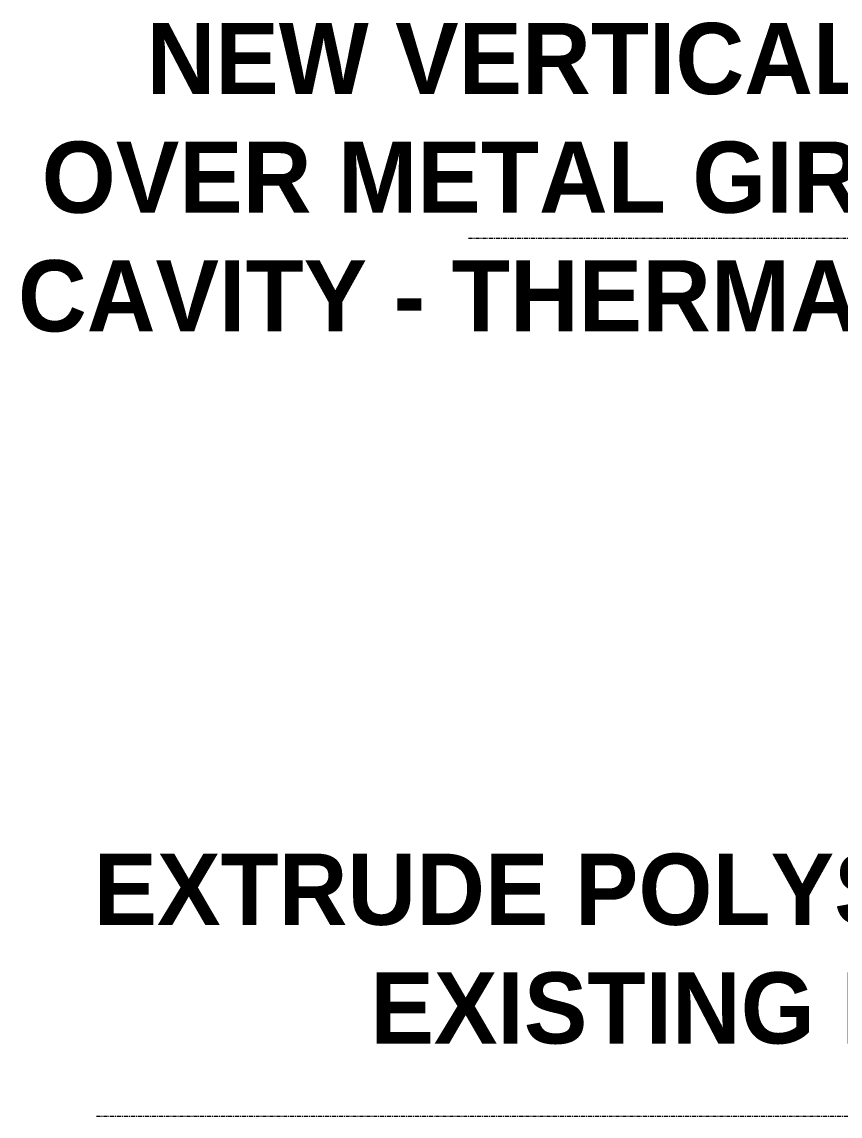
# Model space of a CAD drawing. Header units: inches. Extents: x -12060 to -7983, y -201 to 456.
# Drawn here: x -12033.5 to -11930, y 0 to 138.4 of the extents above; entities that cross this region are included whole.
import ezdxf

# ---------------------------------------------------------------- set-up
doc = ezdxf.new("R2010")
doc.units = ezdxf.units.IN
doc.header["$MEASUREMENT"] = 0
doc.linetypes.add('Grid Line 1_2_', pattern=[0.875, 0.5, -0.125, 0.125, -0.125])
doc.layers.add('A-FLOR-LEVL', color=51, linetype='Continuous', lineweight=9)
doc.layers.add('G-ANNO-TEXT', color=231, linetype='Continuous', lineweight=9)
doc.styles.add('Century Gothic_B', font='GOTHICB.TTF', dxfattribs={"height": 9})

msp = doc.modelspace()

# ---------------------------------------------------------------- linework, layer by layer
at = {"layer": 'A-FLOR-LEVL', "linetype": 'Grid Line 1_2_'}
for p, q in [((-11977.0082, 111), (-10168.98382, 111)), ((-12024.0413, 0), (-10168.98382, 0))]:
    msp.add_line(p, q, dxfattribs=at)

# ---------------------------------------------------------------- texts
at = {"layer": 'G-ANNO-TEXT', "char_height": 9, "attachment_point": 1, "style": 'Century Gothic_B'}
for s, insert, width in [('NEW VERTICAL METAL PANEL', (-12017.71343, 138.2181), 208.767), ('OVER METAL GIRTS (INSULATED', (-12030.96343, 123.2181), 224.826), ('CAVITY - THERMAL SPACERS AT', (-12033.96343, 108.2181), 228.462), ('EXTRUDE POLYSTYRENE OVER', (-12024.41412, 33.17982), 212.403), ('EXISTING FOUNDATION', (-11989.41412, 18.17982), 169.983)]:
    msp.add_mtext(s, dxfattribs=dict(at, insert=insert, width=width))

doc.saveas('drawing.dxf')
